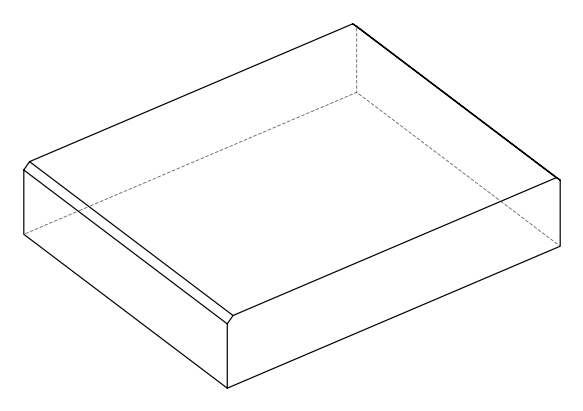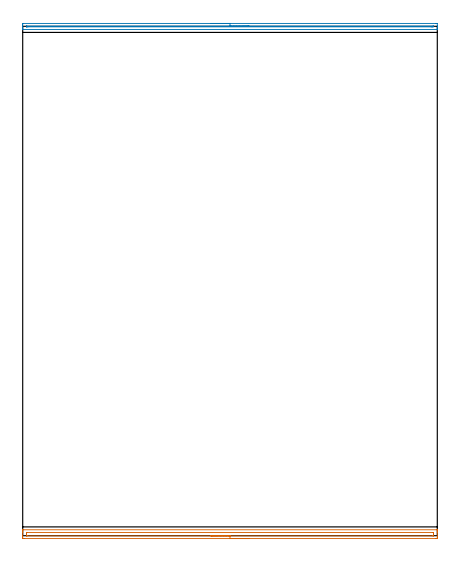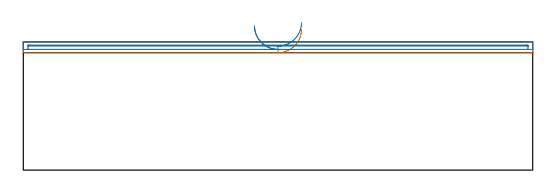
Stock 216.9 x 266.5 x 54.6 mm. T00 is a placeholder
(PLAN: 2 operations, 0 tool changes, 7.3 min)
(1 AREA_MILL | FG_CHAMFER_SURFACE | UGT0205_001 | 3.64 min | 2300 mm3)
(2 AREA_MILL_1 | FG_CHAMFER_SURFACE_1 | UGT0205_001 | 3.61 min | 1111 mm3)
(TOOL UGT0205_001 | Chamfer Mill 20 x 3 x 45 deg. | D20 FL50 Z2)
(OP 1 AREA_MILL)
G17 G21 G94 G90
T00 M6
G54
G17 G0 G90 X118.45 Y-1.5 S1061 M3
G43 Z64.6 H0
Z60.
G94 G1 X118.412 Z59.128 F250.
X118.298 Z58.264
X118.109 Z57.412
X117.847 Z56.58
X117.513 Z55.774
X117.11 Z55.
X116.642 Z54.264
X116.11 Z53.572
X115.521 Z52.929
X114.878 Z52.34
X114.186 Z51.808
X113.45 Z51.34
X112.676 Z50.937
X111.87 Z50.603
X111.038 Z50.341
X110.186 Z50.152
X109.322 Z50.038
X108.45 Z50.
X0.591 Y-1.499 Z50.001
X0.068 Y-1.493 Z50.003
X0.008 Y-1.491 Z50.005
X0. Y-0.974 Z50.521
Y-0.375 Z51.122
Y-0.087 Z51.41
Y1.687 Z53.182
Y2.264 Z53.763
Y2.574 Z54.073
Y2.758 Z54.257
X0.007 Y3.074 Z54.566
X0.01 Y3.097 Z54.588
X0.145 Y3.1 Z54.6
X216.755
X216.89 Y3.097 Z54.588
X216.893 Y3.074 Z54.566
X216.9 Y2.757 Z54.256
Y2.264 Z53.763
Y1.687 Z53.182
Y-0.375 Z51.122
X216.896 Y-0.974 Z50.521
X216.892 Y-1.491 Z50.005
X216.832 Y-1.493 Z50.003
X216.309 Y-1.5 Z50.
X108.45
Y-0.086 Z51.414
X2.374
X2.151 Y-0.084 Z51.416
X2.041 Y-0.081 Z51.419
X2.018 Y-0.079 Z51.421
X2.01 Y-0.069 Z51.431
X2.005 Y-0.035 Z51.465
X2.002 Y0.05 Z51.55
X2. Y0.285 Z51.785
Y0.8 Z52.3
X2.001 Y1.171 Z52.671
X2.006 Y1.543 Z53.043
X2.01 Y1.648 Z53.148
X2.02 Y1.68 Z53.18
X2.041 Y1.681 Z53.181
X2.151 Y1.684 Z53.184
X2.374 Y1.686 Z53.186
X214.526
X214.749 Y1.684 Z53.184
X214.859 Y1.681 Z53.181
X214.882 Y1.679 Z53.179
X214.89 Y1.669 Z53.169
X214.895 Y1.635 Z53.135
X214.898 Y1.55 Z53.05
X214.9 Y1.315 Z52.815
Y0.8 Z52.3
X214.899 Y0.429 Z51.929
X214.894 Y0.057 Z51.557
X214.89 Y-0.048 Z51.452
X214.88 Y-0.08 Z51.42
X214.859 Y-0.081 Z51.419
X214.749 Y-0.084 Z51.416
X214.526 Y-0.086 Z51.414
X108.45
X107.578 Z51.452
X106.714 Z51.566
X105.862 Z51.755
X105.03 Z52.017
X104.224 Z52.351
X103.45 Z52.754
X102.714 Z53.223
X102.022 Z53.754
X101.379 Z54.343
X100.79 Z54.986
X100.258 Z55.678
X99.79 Z56.414
X99.387 Z57.188
X99.053 Z57.994
X98.791 Z58.826
X98.602 Z59.678
X98.488 Z60.543
X98.45 Z61.414
G0 Z64.6
M5
M2
(OP 2 AREA_MILL_1)
G17 G21 G94 G90
T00 M6
G54
G17 G0 G90 X98.45 Y268. S1061 M3
G43 Z64.6 H0
Z61.4
G94 G1 X98.488 Z60.528 F250.
X98.602 Z59.664
X98.791 Z58.812
X99.053 Z57.98
X99.387 Z57.174
X99.79 Z56.4
X100.258 Z55.664
X100.79 Z54.972
X101.379 Z54.329
X102.022 Z53.74
X102.714 Z53.209
X103.45 Z52.74
X104.224 Z52.337
X105.03 Z52.003
X105.862 Z51.741
X106.714 Z51.552
X107.578 Z51.438
X108.45 Z51.4
X216.309
X216.605 Y267.998 Z51.402
X216.897 Y267.992 Z51.406
X216.9 Y267.988 Z51.41
Y266.835 Z52.561
Y266.269 Z53.13
Y265.965 Z53.434
Y264.992 Z54.407
X216.898 Y264.894 Z54.498
X216.89 Y264.803 Z54.588
X216.755 Y264.8 Z54.6
X0.145
X0.01 Y264.803 Z54.588
X0.002 Y264.894 Z54.498
X0. Y264.992 Z54.407
Y265.661 Z53.738
Y266.269 Z53.13
Y266.835 Z52.561
Y267.118 Z52.278
Y267.705 Z51.691
Y267.988 Z51.41
X0.003 Y267.992 Z51.406
X0.296 Y268. Z51.4
X108.45
Y266.586 Z52.814
X214.527 Y266.585 Z52.815
X214.786 Y266.582 Z52.818
X214.864 Y266.579 Z52.821
X214.891 Y266.574 Z52.826
X214.893 Y266.559 Z52.841
X214.897 Y266.473 Z52.927
X214.89 Y266.225 Z53.175
X214.527 Y266.219 Z53.181
X214.27 Y266.216 Z53.184
X214.016 Y266.215 Z53.185
X213.635 Y266.214 Z53.186
X2.754
X2.373 Y266.215 Z53.185
X2.114 Y266.218 Z53.182
X2.036 Y266.221 Z53.179
X2.009 Y266.226 Z53.174
X2.007 Y266.241 Z53.159
X2.002 Y266.327 Z53.073
X2.008 Y266.525 Z52.875
X2.011 Y266.58 Z52.82
X2.019 Y266.582 Z52.818
X2.048 Y266.584 Z52.816
X2.11 Y266.585 Z52.815
X2.234 Y266.586 Z52.814
X108.45
X109.322 Z52.852
X110.186 Z52.966
X111.038 Z53.155
X111.87 Z53.417
X112.676 Z53.751
X113.45 Z54.154
X114.186 Z54.623
X114.878 Z55.154
X115.521 Z55.743
X116.11 Z56.386
X116.642 Z57.079
X117.11 Z57.814
X117.513 Z58.588
X117.847 Z59.394
X118.109 Z60.226
X118.298 Z61.078
X118.412 Z61.943
X118.45 Z62.814
G0 Z64.6
M5
M2
